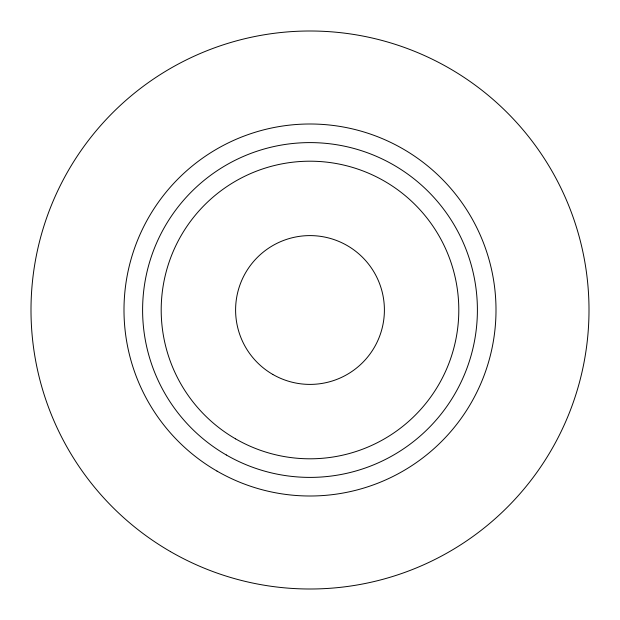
<?xml version="1.0" encoding="UTF-8"?>
<svg xmlns="http://www.w3.org/2000/svg" width="620" height="620" viewBox="0 0 620 620"><rect width="100%" height="100%" fill="white"/><g stroke="black" fill="none" stroke-linecap="round" stroke-linejoin="round"><path stroke-width="0.93" d="M170.5 551.622A279 279 0 0 0 589 310A279 279 0 0 0 170.5 68.378A279 279 0 0 0 170.5 551.622M272.8 374.433A74.4 74.4 0 0 0 384.4 310A74.4 74.4 0 0 0 272.8 245.567A74.4 74.4 0 0 0 272.8 374.433M235.6 438.867A148.8 148.8 0 0 0 458.8 310A148.8 148.8 0 0 0 235.6 181.133A148.8 148.8 0 0 0 235.6 438.867M217 471.084A186 186 0 0 0 496 310A186 186 0 0 0 217 148.916A186 186 0 0 0 217 471.084M226.3 454.971A167.4 167.4 0 0 0 477.4 310A167.4 167.4 0 0 0 226.3 165.029A167.4 167.4 0 0 0 226.3 454.971"/></g></svg>
